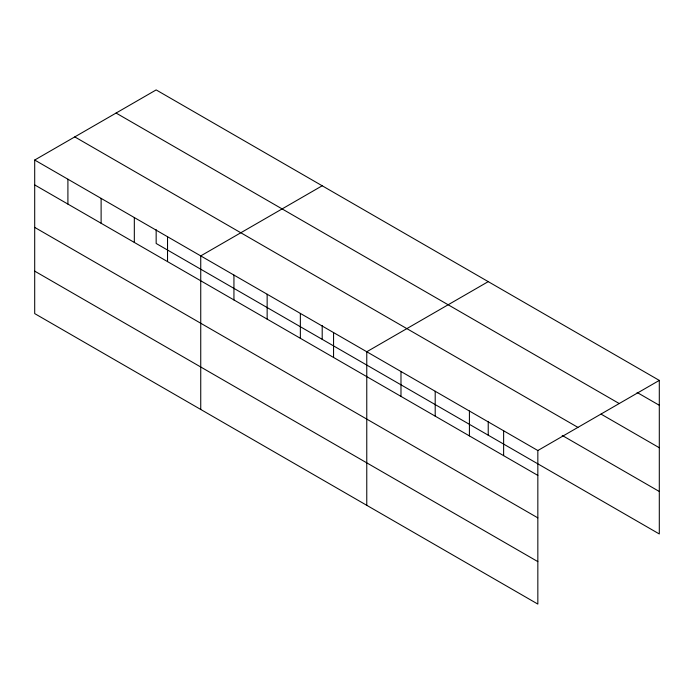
<?xml version="1.0" encoding="UTF-8"?>
<svg xmlns="http://www.w3.org/2000/svg" width="694" height="694" viewBox="0 0 694 694"><rect width="100%" height="100%" fill="white"/><g stroke="black" fill="none" stroke-linecap="round" stroke-linejoin="round"><path stroke-width="1.04" d="M34.7 160.036L537.841 450.527L537.841 604.084L34.7 313.601L34.7 160.036L156.159 89.916L659.3 380.399L659.3 533.964L156.159 243.473L156.159 229.671M322.198 185.775L200.74 255.904L200.74 409.46M488.229 281.634L366.77 351.763L366.77 505.319M537.841 450.527L659.3 380.399M637.109 392.466L659.3 405.279M116.08 113.053L619.221 403.544M601.047 414.11L659.3 447.743M74.779 136.9L577.92 427.383M562.209 435.442L659.3 491.491M34.7 184.916L537.841 475.407M34.7 227.389L537.841 517.871M34.7 271.137L537.841 561.62M503.627 430.774L503.627 455.654M488.229 421.397L488.229 435.199M469.413 411.022L469.413 435.901M435.199 391.269L435.199 416.148M400.985 371.516L400.985 396.395M333.562 332.591L333.562 357.471M322.198 325.538L322.198 339.331M300.355 313.419L300.355 338.299M267.147 294.247L267.147 319.127M233.939 275.076L233.939 299.955M167.532 236.732L167.532 261.612M134.324 217.56L134.324 242.44M101.116 198.389L101.116 223.268M67.908 179.217L67.908 204.097"/></g></svg>
